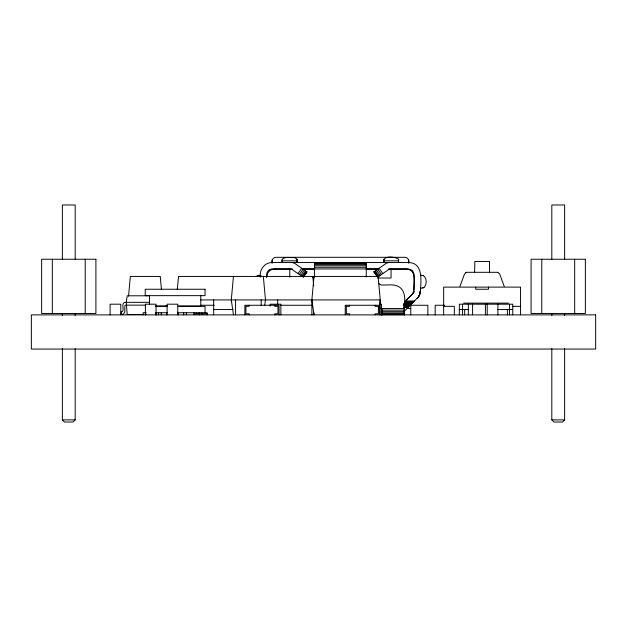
<?xml version="1.0" encoding="UTF-8"?>
<svg xmlns="http://www.w3.org/2000/svg" width="627" height="627" viewBox="0 0 627 627"><rect width="100%" height="100%" fill="white"/><g stroke="black" fill="none" stroke-linecap="round" stroke-linejoin="round"><path stroke-width="0.94" d="M282.354 259.21L282.315 262.541C280.253 256.035 289.611 257.673 292.887 257.626C295.709 257.329 298.374 259.445 297.159 262.541M297.159 259.766L297.026 262.541L297.01 259.21L296.845 260.879M398.482 259.21L398.49 262.541L398.482 259.21C394.9 256.498 382.078 255.126 383.677 262.541M128.551 296.163L130.345 276.429L160.246 276.429L161.445 289.588M233.44 276.429L231.3 299.925L233.44 314.879M311.878 314.879L311.878 299.925L314.017 276.429L378.097 276.429L380.236 299.925L380.236 314.879M177.261 289.588L178.538 276.429L312.81 276.429L313.727 285.826M266.828 276.538C266.796 272.533 270.3 269.03 274.297 269.061L292.644 269.061M264.672 305.537L265.48 299.925L263.34 276.429M379.029 308.335L380.236 299.925L200.695 299.925M408.773 263.05C409.611 260.166 407.589 257.101 404.501 257.305L276.327 257.305C273.239 257.101 271.217 260.166 272.055 263.05M413.334 293.013L413.875 291.829M413.632 292.448L413.93 291.626L412.542 294.024L404.297 302.269L413.358 302.269M459.983 286.406L464.395 274.265L465.986 272.486M404.188 311.439L418.562 296.743L420.121 293.279L420.521 290.238C420.983 280.528 423.264 262.917 408.773 262.541L272.055 262.541C264.484 262.423 259.147 270.025 260.307 277.189M418.562 296.743L419.651 294.682L420.521 290.238L420.121 293.279L418.954 296.109L417.08 298.546M298.052 273.513L301.728 268.27M299.408 274.469L303.084 269.218M300.67 275.355L304.346 270.104M301.759 276.115L305.435 270.864M306.274 271.452L302.598 276.695L291.289 268.999L272.055 268.952C267.831 268.889 265.934 273.56 266.718 277.189M303.123 277.063L306.799 271.82M303.766 276.397L306.916 271.899M303.296 277.189L306.971 271.946L294.651 263.316L292.206 262.541M75.185 348.636L75.185 419.886L73.046 422.018L64.503 422.018L62.371 419.886L62.371 348.636M404.501 301.908L412.441 293.969L413.828 291.579L414.118 274.289L412.55 270.519L408.773 268.952L389.547 268.999L377.713 277.063L374.092 271.781M564.629 348.636L564.629 419.886L562.497 422.018L553.954 422.018L551.815 419.886L551.815 348.636M256.145 276.609L257.619 275.504L260.926 275.363M420.521 288.177C428.022 289.674 428.022 273.858 420.521 275.363M377.07 276.397L373.919 271.899M373.857 271.946L386.177 263.316L388.63 262.541M312.489 277.628L314.566 276.429M465.994 272.486L466.441 272.306M466.449 272.306L497.76 272.306M404.211 306.885L408.906 306.721L404.164 306.431M404.282 306.815L408.906 306.721M403.741 305.545L410.199 305.427L404.439 305.145M404.305 304.973L410.716 304.91L403.882 304.698M404.023 306.172L409.502 306.133L403.812 305.772M403.749 304.628L411.038 304.589L403.953 304.424M404 304.377L411.477 304.15M282.205 260.832L297.159 260.832M383.677 260.832L398.631 260.832M331.659 262.689L349.176 262.689M314.566 262.76L366.262 262.76M314.566 263.403L366.262 263.403M314.566 264.422L366.262 264.422M314.566 265.746L366.262 265.746M314.566 267.29L366.262 267.29M302.175 268.952L378.653 268.952M302.175 269.061L314.566 269.061M366.262 269.061L378.653 269.061M388.184 269.061L406.531 269.061C416.979 269.681 413.93 283.522 414.008 290.191M266.718 275.363L266.451 277.189M257.619 275.504L260.895 275.504M420.756 275.504L423.217 275.504M377.65 278.027L391.044 278.027L391.044 269.061M422.371 287.605L424.009 287.605M149.304 295.795L127.21 295.795L126.254 302.332L127.21 314.472L143.575 314.472M405.567 300.991L414.635 300.991M404.893 301.673L413.953 301.673M149.351 302.332L125.471 302.332C119.859 302.606 125.8 312.105 121.277 311.674L121.277 314.472L123.378 314.182L124.742 312.128A4.279 4.279 0 0 0 124.828 310.741L124.828 306.07A1.16 1.16 0 0 1 124.922 305.6L125.541 305.137L145.503 305.137M404.501 302.966L412.66 302.966M463.612 303.131L508.473 303.131M403.984 303.492L412.143 303.492M403.663 303.813L411.821 303.813M404.344 304.032L411.594 304.032M379.578 304.197L381.537 304.197L381.537 314.879M200.695 305.263L214.387 305.263M280.88 305.263L312.168 305.263M444.676 305.263L435.177 305.263L435.177 314.879M155.535 305.984L167.338 305.984M178.201 305.984L200.773 305.984L200.773 295.301M155.465 306.337L167.401 306.337M179.04 306.337L205.045 306.337L205.045 312.74M443.65 306.337L454.332 306.337L454.332 314.879M512.784 306.337L520.551 306.337M403.655 307.402L408.224 307.402L404.352 307.246M379.617 308.366L381.537 308.366M379.609 308.468L404.501 308.468M407.009 308.468L410.834 308.468M213.674 309.542L233.072 309.542M459.34 309.542L468.565 309.542M497.697 309.542L512.745 309.542M381.537 310.13L404.501 310.13M381.537 311.674L404.501 311.674M145.997 312.74L143.097 312.74L143.097 314.879M155.465 312.74L167.401 312.74M179.04 312.74L207.184 312.74L207.184 314.879M381.537 313.006L404.501 313.006M194.096 313.813L207.184 313.813M381.537 314.017L404.501 314.017M381.537 314.66L404.501 314.66M62.371 419.886L75.185 419.886M551.815 419.886L564.629 419.886M403.788 307.293L408.224 307.402M497.76 272.306L499.609 273.834L504.226 286.406M378.598 283.545L381.067 284.971C387.674 285.457 395.762 283.138 401.061 288.412C407.605 295.568 403.185 306.321 404.501 314.879M379.108 268.27L382.783 273.513M377.752 269.218L381.428 274.469M376.482 270.104L380.158 275.355M375.393 270.864L379.069 276.115M374.562 271.452L378.238 276.695M177.919 312.262L178.538 314.879M311.878 299.925L314.017 314.879L314.017 313.014M384.077 261.71L383.818 259.21L383.779 262.541L383.677 259.766M574.669 259.241L574.669 313.5M564.629 259.241L564.629 204.982L551.815 204.982L551.815 259.241M564.629 313.5L564.629 315.452M551.815 313.5L551.815 315.452M541.775 259.241L541.775 313.5M520.551 314.879L520.551 287.111L443.65 287.111L443.65 314.879M512.745 314.879L512.745 304.197L459.34 304.197L459.34 314.879M509.539 304.197L509.539 314.879M507.4 309.542L507.4 314.879M497.901 304.197L497.901 314.879M489.577 272.157L489.491 261.514L474.835 261.475L474.623 272.157M488.511 287.111L488.511 289.243L475.689 289.243L475.689 287.111M487.218 304.197L487.218 314.879M485.4 304.197L485.4 314.879M472.586 304.197L472.586 314.879M468.314 304.197L468.314 314.879M464.678 309.542L464.678 314.879M462.546 304.197L462.546 314.879M427.849 314.879L427.849 305.263L410.763 305.263L410.763 314.879M408.632 259.782L408.632 262.979M404.36 308.468L404.36 314.879M398.631 259.766L398.631 262.541M382.109 308.468L382.109 314.879M381.686 308.468L381.686 314.879M379.421 314.879L379.421 305.263L345.242 305.263L345.242 314.879M375.15 305.263L375.15 306.337L378.355 306.337L378.355 313.813L375.15 313.813L375.15 314.879M366.262 262.541L366.262 277.134M349.513 305.263L349.513 306.337L346.316 306.337L346.316 313.813L349.513 313.813L349.513 314.879M349.176 262.541L349.176 263.113M331.659 262.541L331.659 263.113M314.566 262.541L314.566 277.134M289.792 269.061L289.792 277.134M282.205 259.766L282.205 262.541M280.857 314.879L280.857 304.197L270.174 304.197L270.174 306.141M279.046 314.879L279.046 305.263L244.867 305.263L244.867 314.879M277.675 299.925L277.675 304.377M274.767 305.263L274.767 306.337L277.973 306.337L277.973 313.813L274.767 313.813L274.767 314.879M272.204 259.782L272.204 262.979M261.208 299.925L261.208 305.537M249.138 305.263L249.138 306.337L245.933 306.337L245.933 313.813L249.138 313.813L249.138 314.879M235.572 299.925L235.572 314.879M213.674 299.925L213.674 314.879M201.839 312.74L201.839 314.879M199.441 312.74L199.441 314.879M199.167 312.74L199.167 313.813M196.502 312.74L196.502 313.813M194.096 312.74L194.096 314.879M186.352 312.74L186.352 314.879M183.68 312.74L183.68 314.879M177.762 314.879L177.762 304.197L167.088 304.197L167.088 314.879M166.594 312.74L166.594 314.879M161.257 312.74L161.257 314.879M158.584 312.74L158.584 314.879M156.06 314.879L156.06 304.197L145.378 304.197L145.378 314.879M155.911 312.74L155.911 314.879M149.5 295.301L149.5 304.04M145.762 312.74L145.762 314.879M120.792 314.879L120.792 304.197L110.109 304.197L110.109 314.879M85.225 259.241L85.225 313.5M75.185 259.241L75.185 204.982L62.371 204.982L62.371 259.241M75.185 313.5L75.185 315.452M62.371 313.5L62.371 315.452M52.331 259.241L52.331 313.5M420.521 290.238L420.121 293.279L420.521 290.238M95.907 259.241L41.648 259.241L41.648 313.5L95.907 313.5L95.907 259.241M585.352 259.241L531.093 259.241L531.093 313.5L585.352 313.5L585.352 259.241M205.045 289.243L145.229 289.243L145.229 295.654L205.045 295.654L205.045 289.243M595.65 314.879L31.35 314.879L31.35 349.059L595.65 349.059L595.65 314.879M166.171 306.07A1.129 1.129 0 0 0 166.124 305.71A1.16 1.16 0 0 1 166.171 306.07"/></g></svg>
